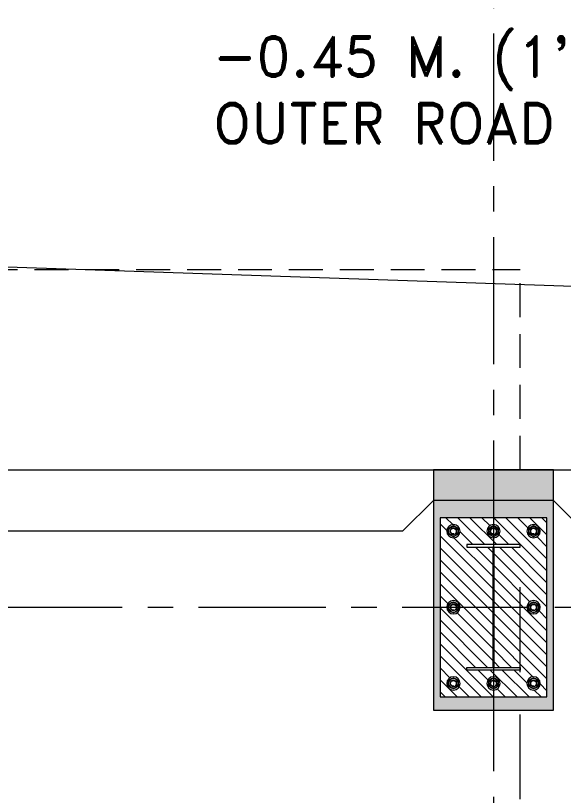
# Model space of a CAD drawing. Header units: millimetres. Extents: x 5227 to 261376, y 53707 to 123566.
# Drawn here: x 70425 to 72475, y 111469 to 114389 of the extents above; entities that cross this region are included whole.
import ezdxf

# ---------------------------------------------------------------- set-up
doc = ezdxf.new("R2010")
doc.units = ezdxf.units.MM
doc.header["$PDMODE"] = 35
doc.header["$PDSIZE"] = -10
doc.linetypes.add('CENTERX2', pattern=[101.6, 63.5, -12.7, 12.7, -12.7])
doc.linetypes.add('HIDDEN', pattern=[9.525, 6.35, -3.175])
doc.layers.get('0').update_dxf_attribs({"lineweight": 0})
doc.layers.get('Defpoints').update_dxf_attribs({"lineweight": 0})
for name, color, linetype, lineweight in [('PV_COLUMN_LINE', 4, 'Continuous', 0), ('PV_DIMENTION_SECOND_ROMANS', 7, 'Continuous', 0), ('PV_EXTRA_LINE', 252, 'Continuous', 0), ('PV_MASONRY', 10, 'Continuous', 0), ('PV_SLAB_LINE', 30, 'Continuous', 0), ('PV_STEEL LINE', 7, 'Continuous', 0), ('PV_STEEL_I SECTION', 5, 'Continuous', 0), ('PV_STEEL_PLATE', 4, 'Continuous', 0), ('PV_TEXT_ROMAND', 1, 'Continuous', 0), ('PV_TEXT_ROMANS', 7, 'Continuous', 0)]:
    doc.layers.add(name, color=color, linetype=linetype, lineweight=lineweight)
doc.layers.add('PV_GRID_LINE', color=252, linetype='CENTERX2', lineweight=0, transparency=0.5)
doc.layers.add('PV_HATCH', color=252, linetype='Continuous', lineweight=0, transparency=0.5)
doc.styles.add('PV_ROMAND', font='romand.shx')
doc.styles.add('PV_ROMANS', font='romans.shx')
doc.dimstyles.new('PV_1-75_MM_FOOT', dxfattribs={"dimscale": 75, "dimtxt": 2, "dimasz": 2, "dimexe": 1, "dimexo": 0.625, "dimtad": 0, "dimdec": 0, "dimdsep": 46, "dimtxsty": 'PV_ROMAND', "dimcen": 2.5, "dimadec": 0, "dimazin": 0, "dimtfac": 1, "dimtdec": 0, "dimtmove": 1, "dimatfit": 2, "dimfxl": 1, "dimfxlon": 1, "dimarcsym": 0})

# ---------------------------------------------------------------- blocks, each defined once
blk = doc.blocks.new('*U752')
at = {"layer": 'PV_EXTRA_LINE', "linetype": 'CENTERX2', "ltscale": 10}
blk.add_line((0, -299.9), (0, -33709.3), dxfattribs=at)
at = {"layer": 'PV_TEXT_ROMANS', "color": 7, "style": 'PV_ROMANS'}
blk.add_attdef('1', (-101.5, 132.4), '', height=200, dxfattribs=at)
blk = doc.blocks.new('*U322')
at = {"layer": 'PV_EXTRA_LINE', "linetype": 'CENTERX2', "ltscale": 10}
blk.add_line((0, -299.9), (0, -47022.7), dxfattribs=at)
at = {"layer": 'PV_TEXT_ROMANS', "color": 7, "style": 'PV_ROMANS'}
blk.add_attdef('1', (-80, 132.4), '', height=200, dxfattribs=at)
blk = doc.blocks.new('*D786')
at = {"layer": 'Defpoints', "color": 0, "transparency": 16777216}
for p in [(72845.3, 114864.5), (62768.6, 113703.5), (72845.3, 112688.5)]:
    blk.add_point(p, dxfattribs=at)
at = {"layer": 'PV_DIMENTION_SECOND_ROMANS', "color": 0, "lineweight": -2, "transparency": 16777216}
for p, q in [((62768.6, 114789.5), (62768.6, 114939.5)), ((72845.3, 114789.5), (72845.3, 114939.5)), ((62918.6, 114864.5), (66856.5, 114864.5)), ((72695.3, 114864.5), (68757.4, 114864.5))]:
    blk.add_line(p, q, dxfattribs=at)
at = {"layer": 'PV_DIMENTION_SECOND_ROMANS', "color": 0, "transparency": 16777216}
for points in [[(62918.6, 114889.5), (62918.6, 114839.5), (62768.6, 114864.5)], [(72695.3, 114839.5), (72695.3, 114889.5), (72845.3, 114864.5)]]:
    blk.add_solid(points, dxfattribs=at)
at = {"layer": 'PV_DIMENTION_SECOND_ROMANS', "color": 0, "transparency": 16777216, "insert": (67806.9, 114864.5), "char_height": 150, "attachment_point": 5, "style": 'PV_ROMAND'}
blk.add_mtext('10077 [33\'-1"]', dxfattribs=at)
blk = doc.blocks.new('*D788')
at = {"layer": 'Defpoints', "color": 0, "transparency": 16777216}
for p in [(88363.6, 115501.6), (56063.6, 112688.5), (88363.6, 112688.5)]:
    blk.add_point(p, dxfattribs=at)
at = {"layer": 'PV_DIMENTION_SECOND_ROMANS', "color": 0, "lineweight": -2, "transparency": 16777216}
for p, q in [((56063.6, 115426.6), (56063.6, 115576.6)), ((88363.6, 115426.6), (88363.6, 115576.6)), ((56213.6, 115501.6), (70023.9, 115501.6)), ((88213.6, 115501.6), (74403.3, 115501.6))]:
    blk.add_line(p, q, dxfattribs=at)
at = {"layer": 'PV_DIMENTION_SECOND_ROMANS', "color": 0, "transparency": 16777216}
for points in [[(56213.6, 115526.6), (56213.6, 115476.6), (56063.6, 115501.6)], [(88213.6, 115476.6), (88213.6, 115526.6), (88363.6, 115501.6)]]:
    blk.add_solid(points, dxfattribs=at)
at = {"layer": 'PV_DIMENTION_SECOND_ROMANS', "color": 0, "transparency": 16777216, "insert": (72213.6, 115501.6), "char_height": 150, "attachment_point": 5, "style": 'PV_ROMAND'}
blk.add_mtext("32300 [106'] OUT TO OUT BUILDING", dxfattribs=at)
blk = doc.blocks.new('G$C8B689587')
at = {"color": 0}
blk.add_lwpolyline([(-18, -10.4), (0, -20.8), (18, -10.4), (18, 10.4), (0, 20.8), (-18, 10.4)], close=True, dxfattribs=at)
for radius in [25, 12]:
    blk.add_circle((0, 0), radius, dxfattribs=at)
at = {"color": 8}
blk.add_circle((0, 0), 18, dxfattribs=at)
blk.add_arc((0, 0), 10.7, 260.6127, 197.7322, dxfattribs=at)
blk = doc.blocks.new('TYP. BASE PLATE2')
at = {"layer": 'PV_HATCH'}
h = blk.add_hatch(dxfattribs=at)
h.set_pattern_fill('ANSI31', color=252, scale=10)
h.paths.add_polyline_path([(21464.3, 21026.1), (21464.3, 20356.1), (21864.3, 20356.1), (21864.3, 21026.1)])
h.paths.add_polyline_path([(21839.3, 20976.1, 1), (21789.3, 20976.1, 1)], flags=16)
h.paths.add_polyline_path([(21689.3, 20976.1, 1), (21639.3, 20976.1, 1)], flags=16)
h.paths.add_polyline_path([(21539.3, 20976.1, 1), (21489.3, 20976.1, 1)], flags=16)
h.paths.add_polyline_path([(21539.3, 20691.1, 1), (21489.3, 20691.1, 1)], flags=16)
h.paths.add_polyline_path([(21839.3, 20691.1, 1), (21789.3, 20691.1, 1)], flags=16)
h.paths.add_polyline_path([(21839.3, 20406.1, 1), (21789.3, 20406.1, 1)], flags=16)
h.paths.add_polyline_path([(21689.3, 20406.1, 1), (21639.3, 20406.1, 1)], flags=16)
h.paths.add_polyline_path([(21539.3, 20406.1, 1), (21489.3, 20406.1, 1)], flags=16)
h.paths.add_polyline_path([(21564.3, 20916.1), (21564.3, 20926.1), (21764.3, 20926.1), (21764.3, 20916.1), (21666.8, 20916.1), (21666.8, 20466.1), (21764.3, 20466.1), (21764.3, 20456.1), (21564.3, 20456.1), (21564.3, 20466.1), (21661.8, 20466.1), (21661.8, 20916.1)], flags=16)
h.paths.add_polyline_path([(21805.3, 20960.6), (21796.3, 20965.8), (21796.3, 20976.1), (21796.3, 20986.5), (21805.3, 20991.7), (21814.3, 20996.9), (21823.3, 20991.7), (21832.3, 20986.5), (21832.3, 20976.1), (21832.3, 20965.8), (21823.3, 20960.6), (21814.3, 20955.4)], flags=0)
h.paths.add_polyline_path([(21655.3, 20960.6), (21646.3, 20965.8), (21646.3, 20976.1), (21646.3, 20986.5), (21655.3, 20991.7), (21664.3, 20996.9), (21673.3, 20991.7), (21682.3, 20986.5), (21682.3, 20976.1), (21682.3, 20965.8), (21673.3, 20960.6), (21664.3, 20955.4)], flags=0)
h.paths.add_polyline_path([(21505.3, 20960.6), (21496.3, 20965.8), (21496.3, 20976.1), (21496.3, 20986.5), (21505.3, 20991.7), (21514.3, 20996.9), (21523.3, 20991.7), (21532.3, 20986.5), (21532.3, 20976.1), (21532.3, 20965.8), (21523.3, 20960.6), (21514.3, 20955.4)], flags=0)
h.paths.add_polyline_path([(21505.3, 20675.6), (21496.3, 20680.8), (21496.3, 20691.1), (21496.3, 20701.5), (21505.3, 20706.7), (21514.3, 20711.9), (21523.3, 20706.7), (21532.3, 20701.5), (21532.3, 20691.1), (21532.3, 20680.8), (21523.3, 20675.6), (21514.3, 20670.4)], flags=0)
h.paths.add_polyline_path([(21805.3, 20675.6), (21796.3, 20680.8), (21796.3, 20691.1), (21796.3, 20701.5), (21805.3, 20706.7), (21814.3, 20711.9), (21823.3, 20706.7), (21832.3, 20701.5), (21832.3, 20691.1), (21832.3, 20680.8), (21823.3, 20675.6), (21814.3, 20670.4)], flags=0)
h.paths.add_polyline_path([(21805.3, 20390.6), (21796.3, 20395.8), (21796.3, 20406.1), (21796.3, 20416.5), (21805.3, 20421.7), (21814.3, 20426.9), (21823.3, 20421.7), (21832.3, 20416.5), (21832.3, 20406.1), (21832.3, 20395.8), (21823.3, 20390.6), (21814.3, 20385.4)], flags=0)
h.paths.add_polyline_path([(21655.3, 20390.6), (21646.3, 20395.8), (21646.3, 20406.1), (21646.3, 20416.5), (21655.3, 20421.7), (21664.3, 20426.9), (21673.3, 20421.7), (21682.3, 20416.5), (21682.3, 20406.1), (21682.3, 20395.8), (21673.3, 20390.6), (21664.3, 20385.4)], flags=0)
h.paths.add_polyline_path([(21505.3, 20390.6), (21496.3, 20395.8), (21496.3, 20406.1), (21496.3, 20416.5), (21505.3, 20421.7), (21514.3, 20426.9), (21523.3, 20421.7), (21532.3, 20416.5), (21532.3, 20406.1), (21532.3, 20395.8), (21523.3, 20390.6), (21514.3, 20385.4)], flags=0)
at = {"layer": 'PV_STEEL_I SECTION'}
for points in [[(21564.3, 20926.1), (21764.3, 20926.1), (21764.3, 20916.1), (21564.3, 20916.1)], [(21661.8, 20916.1), (21666.8, 20916.1), (21666.8, 20466.1), (21661.8, 20466.1)], [(21564.3, 20456.1), (21764.3, 20456.1), (21764.3, 20466.1), (21564.3, 20466.1)]]:
    blk.add_lwpolyline(points, close=True, dxfattribs=at)
at = {"layer": 'PV_STEEL_PLATE'}
blk.add_lwpolyline([(21464.3, 21026.1), (21864.3, 21026.1), (21864.3, 20356.1), (21464.3, 20356.1)], close=True, dxfattribs=at)
for p in [(21514.3, 20976.1), (21664.3, 20976.1), (21814.3, 20976.1), (21514.3, 20691.1), (21814.3, 20691.1), (21514.3, 20406.1), (21664.3, 20406.1), (21814.3, 20406.1)]:
    blk.add_blockref('G$C8B689587', p)
blk = doc.blocks.new('195TH21M6M')
at = {"layer": 'PV_HATCH'}
h = blk.add_hatch(color=252, dxfattribs=at)
h.dxf.hatch_style = 1
h.paths.add_polyline_path([(21439.3, 21436.1), (21439.3, 20536.1), (21889.3, 20536.1), (21889.3, 21436.1)])
h.paths.add_polyline_path([(21864.3, 21256.1), (21864.3, 20586.1), (21464.3, 20586.1), (21464.3, 21256.1)], flags=16)
h.paths.add_polyline_path([(21539.3, 20636.1, 1), (21489.3, 20636.1, 1)], flags=0)
h.paths.add_polyline_path([(21505.3, 20620.6), (21496.3, 20625.8), (21496.3, 20636.1), (21496.3, 20646.5), (21505.3, 20651.7), (21514.3, 20656.9), (21523.3, 20651.7), (21532.3, 20646.5), (21532.3, 20636.1), (21532.3, 20625.8), (21523.3, 20620.6), (21514.3, 20615.4)], flags=0)
h.paths.add_polyline_path([(21689.3, 20636.1, 1), (21639.3, 20636.1, 1)], flags=0)
h.paths.add_polyline_path([(21655.3, 20620.6), (21646.3, 20625.8), (21646.3, 20636.1), (21646.3, 20646.5), (21655.3, 20651.7), (21664.3, 20656.9), (21673.3, 20651.7), (21682.3, 20646.5), (21682.3, 20636.1), (21682.3, 20625.8), (21673.3, 20620.6), (21664.3, 20615.4)], flags=0)
h.paths.add_polyline_path([(21839.3, 20636.1, 1), (21789.3, 20636.1, 1)], flags=0)
h.paths.add_polyline_path([(21805.3, 20620.6), (21796.3, 20625.8), (21796.3, 20636.1), (21796.3, 20646.5), (21805.3, 20651.7), (21814.3, 20656.9), (21823.3, 20651.7), (21832.3, 20646.5), (21832.3, 20636.1), (21832.3, 20625.8), (21823.3, 20620.6), (21814.3, 20615.4)], flags=0)
h.paths.add_polyline_path([(21839.3, 20921.1, 1), (21789.3, 20921.1, 1)], flags=0)
h.paths.add_polyline_path([(21805.3, 20905.6), (21796.3, 20910.8), (21796.3, 20921.1), (21796.3, 20931.5), (21805.3, 20936.7), (21814.3, 20941.9), (21823.3, 20936.7), (21832.3, 20931.5), (21832.3, 20921.1), (21832.3, 20910.8), (21823.3, 20905.6), (21814.3, 20900.4)], flags=0)
h.paths.add_polyline_path([(21539.3, 20921.1, 1), (21489.3, 20921.1, 1)], flags=0)
h.paths.add_polyline_path([(21505.3, 20905.6), (21496.3, 20910.8), (21496.3, 20921.1), (21496.3, 20931.5), (21505.3, 20936.7), (21514.3, 20941.9), (21523.3, 20936.7), (21532.3, 20931.5), (21532.3, 20921.1), (21532.3, 20910.8), (21523.3, 20905.6), (21514.3, 20900.4)], flags=0)
h.paths.add_polyline_path([(21539.3, 21206.1, 1), (21489.3, 21206.1, 1)], flags=0)
h.paths.add_polyline_path([(21505.3, 21190.6), (21496.3, 21195.8), (21496.3, 21206.1), (21496.3, 21216.5), (21505.3, 21221.7), (21514.3, 21226.9), (21523.3, 21221.7), (21532.3, 21216.5), (21532.3, 21206.1), (21532.3, 21195.8), (21523.3, 21190.6), (21514.3, 21185.4)], flags=0)
h.paths.add_polyline_path([(21689.3, 21206.1, 1), (21639.3, 21206.1, 1)], flags=0)
h.paths.add_polyline_path([(21655.3, 21190.6), (21646.3, 21195.8), (21646.3, 21206.1), (21646.3, 21216.5), (21655.3, 21221.7), (21664.3, 21226.9), (21673.3, 21221.7), (21682.3, 21216.5), (21682.3, 21206.1), (21682.3, 21195.8), (21673.3, 21190.6), (21664.3, 21185.4)], flags=0)
h.paths.add_polyline_path([(21839.3, 21206.1, 1), (21789.3, 21206.1, 1)], flags=0)
h.paths.add_polyline_path([(21805.3, 21190.6), (21796.3, 21195.8), (21796.3, 21206.1), (21796.3, 21216.5), (21805.3, 21221.7), (21814.3, 21226.9), (21823.3, 21221.7), (21832.3, 21216.5), (21832.3, 21206.1), (21832.3, 21195.8), (21823.3, 21190.6), (21814.3, 21185.4)], flags=0)
h.paths.add_polyline_path([(21661.8, 20696.1), (21661.8, 21146.1), (21564.3, 21146.1), (21564.3, 21156.1), (21764.3, 21156.1), (21764.3, 21146.1), (21666.8, 21146.1), (21666.8, 20696.1), (21764.3, 20696.1), (21764.3, 20686.1), (21564.3, 20686.1), (21564.3, 20696.1)], flags=0)
at = {"layer": 'PV_COLUMN_LINE'}
blk.add_lwpolyline([(21439.3, 21436.1), (21889.3, 21436.1), (21889.3, 20536.1), (21439.3, 20536.1)], close=True, dxfattribs=at)
at = {"layer": 'PV_DIMENTION_SECOND_ROMANS'}
blk.add_blockref('TYP. BASE PLATE2', (0, 230), dxfattribs=at)
blk = doc.blocks.new('OUTER PLOT LINE')
at = {"color": 5}
blk.add_lwpolyline([(15164.2, 22387.3), (47530.3, 21281.1), (47530.3, -610.4), (14314.9, -610.4), (15164.2, 22387.3)], dxfattribs=at)

msp = doc.modelspace()

# ---------------------------------------------------------------- linework, layer by layer
at = {"layer": 'PV_MASONRY'}
msp.add_lwpolyline([(56293.6, 111473.5), (56063.6, 111473.5), (56063.6, 112688.5), (61911.9, 112688.5), (72845.3, 112688.5), (72845.3, 112458.5), (72553.6, 112458.5), (72438.6, 112573.5), (71988.6, 112573.5), (71873.6, 112458.5), (67290.3, 112458.5), (67175.3, 112573.5), (66725.3, 112573.5), (66610.3, 112458.5), (62026.9, 112458.5), (61911.9, 112573.5), (61461.9, 112573.5), (61346.9, 112458.5), (56778.6, 112458.5), (56663.6, 112573.5), (56178.6, 112573.5), (56178.6, 111788.5), (56293.6, 111673.5)], close=True, dxfattribs=at)
at = {"layer": 'PV_SLAB_LINE', "color": 252, "linetype": 'HIDDEN', "ltscale": 50}
msp.add_lwpolyline([(66835.3, 109073.5), (72313.6, 109073.5), (72313.6, 112408.5)], dxfattribs=at)
at = {"layer": 'PV_STEEL LINE', "color": 252, "linetype": 'HIDDEN', "ltscale": 20}
for p in [(64780.3, 113438.5), (72313.6, 112688.5)]:
    msp.add_line(p, (72313.6, 113438.5), dxfattribs=at)

# ---------------------------------------------------------------- block references
at = {"layer": 'PV_DIMENTION_SECOND_ROMANS'}
msp.add_blockref('OUTER PLOT LINE', (40945.5, 91548.9), dxfattribs=at)
at = {"layer": 'PV_DIMENTION_SECOND_ROMANS', "xscale": -1}
msp.add_blockref('195TH21M6M', (93877.9, 91252.4), dxfattribs=at)
at = {"layer": 'PV_GRID_LINE', "linetype": 'ByBlock', "lineweight": 0, "xscale": 0.75, "yscale": 0.75, "zscale": 0.75}
msp.add_blockref('*U752', (72213.6, 116070.5), dxfattribs=at)
at = {"layer": 'PV_GRID_LINE', "linetype": 'ByBlock', "lineweight": 0, "xscale": -0.75, "yscale": 0.75, "zscale": 0.75, "rotation": 89.99999999951412}
msp.add_blockref('*U322', (53358.8, 112173.5), dxfattribs=at)

# ---------------------------------------------------------------- texts
at = {"layer": 'PV_TEXT_ROMAND', "insert": (73455.3, 114310.6), "char_height": 150, "attachment_point": 3, "style": 'PV_ROMAND'}
msp.add_mtext('\\pxr0.05385,ql;-0.45 M. (1\'6") \\POUTER ROAD TOP LVL.', dxfattribs=at)

# ---------------------------------------------------------------- dimensions: what is measured, and where the dimension line sits
at = {"layer": 'PV_DIMENTION_SECOND_ROMANS'}
dim = msp.add_linear_dim(base=(88363.6, 115501.6), p1=(56063.6, 112688.5), p2=(88363.6, 112688.5), text='<> OUT TO OUT BUILDING', dimstyle='PV_1-75_MM_FOOT', override={"dimtxsty": 'PV_ROMAND'}, dxfattribs=at)
dim.commit()
dim.dimension.update_dxf_attribs({"geometry": '*D788', "text_midpoint": (72213.6, 115501.6)})
dim = msp.add_linear_dim(base=(72845.3, 114864.5), p1=(62768.6, 113703.5), p2=(72845.3, 112688.5), dimstyle='PV_1-75_MM_FOOT', override={"dimtxsty": 'PV_ROMAND'}, dxfattribs=at)
dim.commit()
dim.dimension.update_dxf_attribs({"geometry": '*D786', "text_midpoint": (67806.9, 114864.5)})

doc.saveas('drawing.dxf')
